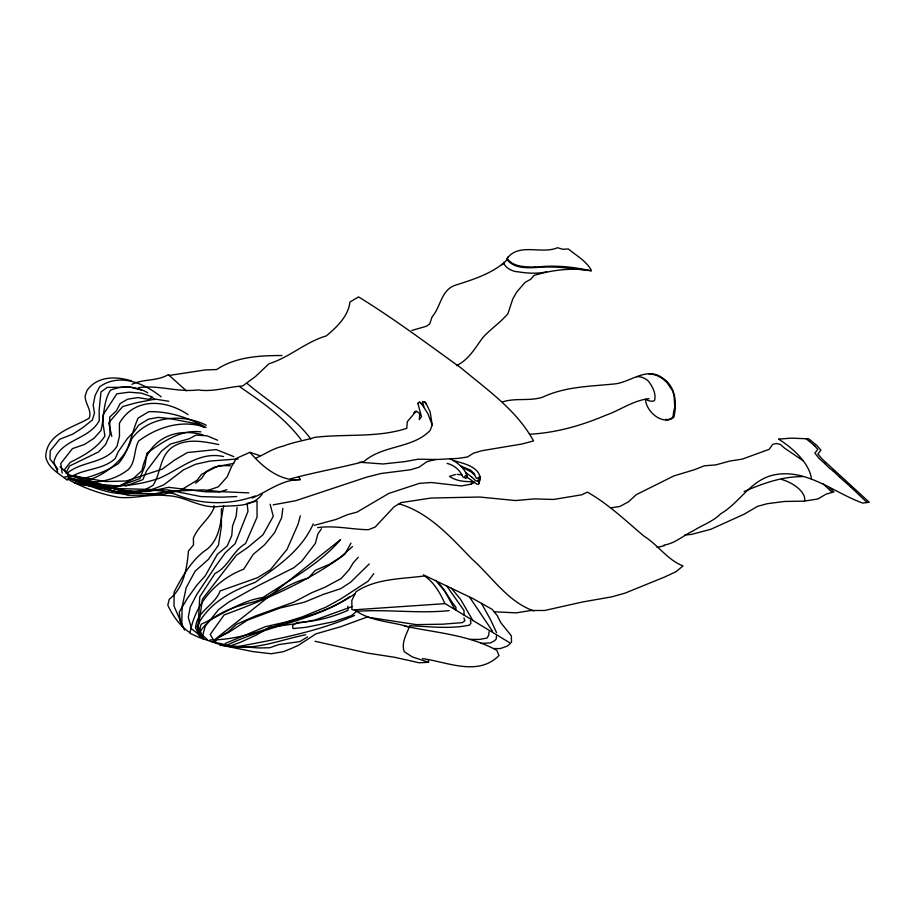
<?xml version="1.0" encoding="UTF-8"?>
<svg xmlns="http://www.w3.org/2000/svg" width="915" height="915" viewBox="0 0 915 915"><rect width="100%" height="100%" fill="white"/><g stroke="black" fill="none" stroke-linecap="round" stroke-linejoin="round"><path stroke-width="1.37" d="M203.061 638.681L203.107 633.821L205.292 626.112L218.582 609.584L228.83 602.013L257.893 585.84L293.841 567.735L301.756 561.215L315.389 543.361L317.791 534.063L321.474 528.779M455.899 610.145L455.922 607.194C448.945 599.096 445.022 588.951 437.015 581.677M496.376 636.154L496.353 638.727L494.683 640.672L490.509 642.913L481.061 643.405M181.73 626.077L182.108 606.977L186.18 587.727L195.112 571.223L208.437 559.317L218.468 545.1L221.419 526.422L221.384 508.671M489.033 631.739L488.736 635.113L487.055 638.087L479.185 639.448L470.333 639.368M673.063 417L673.589 411.967M237.111 507.493L236.093 516.46L232.582 525.816L231.758 535.55L227.309 545.866L217.255 554.421L205.303 575.764L196.839 585.2L187.472 598.216L179.283 611.975L180.381 622.292L183.56 628.205M282.849 508.408L281.637 517.718L274.557 532.77L264.481 544.928L253.306 554.273L243.722 569.176C216.18 579.607 194.804 604.083 189.977 633.363M418.121 403.458L418.292 402.497L420.111 402.245L421.918 404.018M419.573 415.204L419.333 419.665L421.472 416.588L417.903 403.561M673.6 411.933L674.778 407.106M300.337 515.831L298.004 524.387L287.081 549.309L270.451 569.702L257.504 577.708L220.149 590.941C214.819 605.478 196.462 611.048 195.57 627.919L199.847 636.657M423.874 406.672L422.593 401.468L425.567 402.406L430.119 411.807L432.223 425.029L430.13 430.45C412.562 448.75 382.813 444.816 363.758 461.675C339.557 467.92 314.829 472.289 290.718 478.785M223.718 505.835C220.424 520.749 220.275 537.688 207.808 548.668C192.207 558.974 182.68 575.718 174.193 591.913L173.999 606.05L184.464 630.046M507.997 256.966L506.578 260.386C492.785 273.333 474.016 279.281 456.185 284.942C440.927 289.414 441.099 306.628 432.052 316.899L429.741 323.91L426.482 326.22L411.853 330.441M65.994 473.044L69.494 466.044L98.546 451.93L105.545 444.61L109.994 434.522L109.697 417.126L116.491 410.663L120.185 403.538L127.62 399.203L137.868 397.568L148.676 399.317L151.73 397.865L150.552 396.595M413.912 413.294L414.918 411.395L416.577 411.19L419.207 413.134L419.848 415.364M350.971 543.11L344.863 554.318C308.263 581.425 266.517 599.336 224.083 614.96L210.233 634.404L214.59 641.884M313.262 523.837C301.504 550.373 278.023 566.053 255.148 582.375C231.632 590.941 208.426 603.099 196.977 626.558L200.511 636.2M215.048 642.284L217.862 637.721L227.881 632.036L236.47 624.339L255.697 615.864L293.715 602.184L311.626 592.771L324.676 587.384L341.135 578.554L349.072 569.759L353.293 562.805L358.234 557.304M198.486 634.633C208.3 615.898 229.676 608.235 248.88 603.099C270.302 598.742 287.15 583.164 308.332 578.143L315.332 570.308L329.251 564.429L339.945 557.555L352.527 546.552M373.789 573.625L368.173 581.128L340.746 598.97L326.083 607.091L302.419 616.836L285.938 622.017L265.361 626.695L225.204 643.462M262.182 494.1C251.957 508.385 231.987 504.988 216.786 506.681C199.379 507.916 184.59 496.022 167.182 495.678C151.284 493.654 135.523 498.618 119.568 497.486C101.416 494.409 83.368 488.027 67.333 478.888M369.26 563.926L350.605 582.237L340.574 588.734L323.43 594.361L304.34 602.219L280.059 608.006L247.405 620.187L228.807 632.322L215.334 639.127L340.574 539.644C319.369 564.372 289.883 579.71 263.062 597.449C240.222 600.903 221.716 615.074 201.083 624.247L199.436 631.327L202.146 638.681M414.312 413.374L407.301 421.724L406.775 428.312C377.357 438.01 345.447 433.664 315 437.336C304.398 440.595 293.36 442.105 282.964 446.211C272.99 448.396 265.098 454.103 256.051 458.06M67.115 473.284C82.11 460.622 105.82 463.882 117.017 446.2L119.488 436.146L119.408 423.325C134.311 397.133 165.924 399.512 188.078 414.667M670.684 418.898L673.143 416.851M356.999 611.026L351.417 615.658L333.998 621.64L305.759 627.347L293.006 628.548L292.571 625.574L296.757 622.52C314.291 621.891 331.962 617.453 347.963 610.316L347.803 606.245M195.547 483.269L201.54 478.465L206.287 471.465L213.916 467.291L233.828 463.356M349.942 596.489C330.281 610.099 306.662 616.847 283.81 623.035C259.986 631.544 235.384 640.065 209.787 639.94M355.123 593.652C317.242 620.564 268.793 624.899 227.492 644.972M456.413 365.623C468.789 359.824 475.182 347.849 482.948 337.429C490.76 328.92 500.368 322.572 507.928 313.708L512.686 299.216L516.643 292.114L525.061 282.403L530.7 279.292L533.971 275.438C552.408 269.845 572.447 267.5 591.513 270.68C586.664 261.152 576.381 255.651 568.341 248.972L562.794 249.269L557.532 247.725C541.325 254.702 519.308 242.303 507.059 258.43C513.521 267.489 525.473 266.677 535.366 267.1M307.509 636.909L299.88 641.587L278.789 644.56L269.788 647.729L258.888 647.98L230.923 645.91L212.017 641.689M501.66 264.858L504.188 263.383M744.101 491.549C762.675 483.509 782.462 476.326 802.844 476.624M85.793 481.164C106.174 474.588 125.206 459.73 131.669 438.891C148.31 416.05 182.497 413.157 206.264 425.235M354.654 615.395C317.688 631.773 277.394 639.15 237.911 646.596M131.92 384.311C143.335 378.696 157.323 381.406 168.314 374.601L186.386 390.854M368.322 616.607L340.677 626.729L315.858 633.889L298.656 645.178L291.428 648.449L283.616 651.629L271.309 653.756L253.306 651.663L222.871 645.555L198.921 637.389L190.377 633.489M252.243 498.012C268.164 491.252 282.152 479.391 300.406 479.563L298.839 477.241M125.687 486.048L142.843 479.609L146.617 470.779L161.589 450.992L170.499 444.027L189.233 438.754L195.936 435.105L207.087 435.826L217.61 440.218M352.424 606.462L315.069 619.993L294.035 623.973L269.25 627.313L256.509 634.976L239.799 642.547L230.729 645.738L220.103 645.407M259.974 455.67L249.909 452.33L236.379 458.346L231.484 466.707L227.229 476.749L218.353 486.791L206.298 490.978M668.19 419.642L670.809 418.83M664.05 545.043C675.224 543.476 683.173 535.447 693.101 530.929C702.24 525.038 712.957 521.653 720.723 513.784C739.663 502.701 750.22 480.798 772.637 475.205C805.932 467.554 833.176 492.499 862.754 503.09L869.25 502.221L821.51 458.426L817.93 453.92L820.927 450.123L816.557 445.216L808.757 438.857L791.475 438.136L778.791 439.097M226.909 489.662L219.234 492.007L205.829 491.824L168.646 487.329L149.66 491.344L124.509 491.973L75.876 476.04M305.69 634.77C279.144 640.054 252.723 651.766 224.987 645.567M455.407 474.542L449.448 476.338C456.837 481.507 465.598 481.725 474.016 481.679L471.694 484.069L461.492 485.945L431.48 482.525L419.459 483.337L388.806 493.437L357.01 512.091L347.746 514.596L336.148 519.411L314.371 525.336M435.7 459.399L426.928 461.686L419.081 467.21L410.549 469.761L380.937 473.513L366.778 477.104L295.591 500.745L273.173 504.84M471.419 476.784L475.846 480.867L479.975 480.798L479.826 479.185M657.096 547.433L664.496 545.66M79.799 479.517C93.261 476.223 106.632 471.134 118.298 463.653C129.644 451.061 131.222 433.161 138.142 418.052L148.825 411.693C168.703 411.064 188.982 417.823 206.172 427.522M502.747 401.845C515.785 397.67 529.842 401.422 542.721 397.156C565.253 386.519 590.289 386.416 614.537 383.934C630.149 382.55 646.505 366.389 662.128 377.723C675.842 386.199 677.1 403.183 673.886 417.286C662.574 425.944 646.562 411.876 645.498 399.866M255.239 495.976C229.516 505.366 200.694 504.931 175.314 494.26C159.999 489.148 144.41 489.045 129.038 493.688C107.959 495.061 88.24 485.064 68.922 477.996M649.044 398.677C633.157 400.37 620.176 410.286 605.398 415.399C581.437 425.612 555.554 432.944 529.442 434.236M168.966 375.482L205.063 369.957L216.683 369.534C235.624 356.804 259.757 355.5 281.969 355.523M357.433 611.266C387.88 609.184 418.75 613.759 449.219 610.625M611.266 507.791L619.787 506.498L628.411 501.866L636.337 494.626L673.943 475.903L694.599 469.658L704.333 465.792L715.702 464.923L729.598 461.103L742.294 459.101L769.183 449.322L772.66 444.381L776.366 443.5L780.323 444.393L784.647 448.201L803.29 460.874M534.246 267.374C551.928 264.938 570.125 266.414 587.556 270.074M317.585 527.646C334.501 525.176 351.429 529.465 368.39 529.705L375.15 527.074L394.022 506.864L400.999 502.632L431.079 498.035L479.666 497.028L515.419 500.539L534.371 498.892L553.575 499.453L581.608 494.821L587.384 492.133C608.292 503.959 625.746 520.761 644 536.179C658.034 544.883 667.275 559.774 683.002 565.928L676.013 571.703L664.873 576.919L624.785 593.229L611.815 596.832L582.386 602.013L544.677 610.477L530.814 610.477L516.209 612.867L494.111 611.769M238.22 458.93L210.015 461.034L195.467 464.282L183.4 469.944L163.785 484.893L148.745 490.829L114.741 491.447L73.989 479.574M300.406 479.563C280.207 481.942 262.331 466.684 249.909 452.33M684.74 534.978L691.214 534.463L710.875 529.27L744.352 514.093L757.563 506.327L767.285 503.707L784.407 501.466L804.011 501.123L817.85 499.007L826.051 494.134L833.942 491.938L829.516 487.729M64.771 476.932L71.439 476.589C85.152 468.457 103.361 469.807 115.313 458.426L118.149 451.884L127.517 438.342L134.116 431.64L138.737 425.109L148.287 419.23L158.215 417.377L169.55 418.567L198.807 424.148L204.125 427.499M428.346 659.532L428.609 662.288L419.162 662.78L394.72 657.302L367.235 653.058L315.069 641.278M138.623 387.628C158.615 384.826 178.116 392.546 198.006 389.916C213.229 392.272 227.595 386.873 242.612 385.97L255.502 376.511L268.953 363.758C289.495 357.41 305.679 341.89 326.255 335.942C336.731 327.25 348.386 316.121 349.942 302.041L358.566 296.906C394.079 318.695 427.328 343.823 461.206 368.07C487.455 390.053 516.781 410.183 533.537 440.961L521.95 444.015L481.885 450.706L473.284 453.268L467.508 456.985L458.243 458.392L436.261 459.524L418.235 459.193L405.082 461.595L383.076 463.974L359.321 462.224M236.745 496.571L221.293 497.165L200.9 496.593L168.36 489.971L110.406 488.358L94.474 483.944L67.836 474.656M493.826 648.552L500.162 648.609L507.31 646.104L510.57 643.268L445.468 603.82M230.374 465.724L219.017 465.563L201.575 474.347L196.965 480.364L180.164 490.531L164.162 494.054L120.997 492.808L82.727 484.172L68.659 478.282M200.854 431.88C180.369 429.341 162.596 442.025 146.789 453.28L145.085 465.495L139.881 478.556L114.306 487.947L83.906 485.213L74.424 482.846M223.523 456.562C198.967 450.969 180.141 469.384 159.221 478.271C131.897 487.581 100.822 489.239 73.532 479.174M248.8 492.888L219.692 491.607L203.279 489.868L169.264 491.286L145.725 495.141L127.906 495.278L74.916 479.654M409.543 625.734C429.455 626.455 450.077 629.36 469.681 625.048L471.031 622.898L470.39 620.484M668.499 419.608L665.72 419.367L666.029 419.894M95.469 484.001L119.019 486.094L132.481 479.288L141.997 470.562C147.624 439.989 174.182 426.687 203.13 434.934M457.065 474.336L462.018 474.805M74.252 479.803C93.101 484.687 113.002 481.565 128.409 469.464C135.855 461.812 133.727 450.157 138.577 441.064C156.934 427.374 181.342 419.47 203.668 426.87M369.614 617.488L416.279 624.636L442.826 624.19L462.247 622.635L464.843 620.77L463.939 617.899M648.586 373.686L656.272 375.127M168.795 401.285L155.15 399.1L135.706 402.932L122.736 406.535L108.713 422.787L111.824 436.432M590.987 270.84C572.939 268.392 554.845 265.956 536.533 267.5C526.491 268.038 514.116 268.495 507.185 259.654M218.754 444.564C203.576 441.522 187.06 437.942 172.981 446.737C159.462 455.796 161.154 473.135 152.954 485.419L139.675 492.693L102.114 486.746L71.427 478.133M355.489 610.316L351.932 609.664L351.818 600.446L356.061 591.731C376.214 578.28 401.445 579.126 424.594 575.912C434.145 582.638 440.344 593.103 444.862 603.66L354.437 609.802C370.758 621.697 390.716 621.296 409.268 627.05C406.237 634.896 401.182 642.993 404.213 651.663L412.288 656.924L428.609 662.288M422.433 658.617C447.595 661.934 477.653 676.837 498.972 655.575L496.902 650.416C468.72 634.736 435.677 632.791 404.647 626.089M449.906 458.758C457.18 462.315 465.163 468.16 467.119 476.601A2.756 1.361 23.6 0 1 465.987 478.019A2.756 1.361 23.6 0 1 462.693 476.635C459.971 470.024 454.034 465.083 447.115 463.39M453.371 460.497C463.23 463.413 479.128 466.353 480.409 478.831L477.012 478.568L475.709 477.413L474.405 473.856L470.642 470.161L460.588 465.941M399.009 503.845C428.975 512.503 450.866 537.322 471.923 558.985C491.938 576.725 507.642 601.704 533.777 610.911M131.291 380.857C115.862 376.076 97.367 375.974 87.039 390.373L85.141 395.966C84.912 403.744 92.289 410.332 89.155 418.201C72.662 427.923 46.196 433.413 45.75 457.02C48.266 468.32 59.052 473.478 67.252 480.158M141.368 390.053L130.502 387.217L107.204 387.411L100.959 391.975L99.129 410.4L99.232 420.648C88.984 440.207 59.624 439.097 53.825 462.075L57.622 471.66M233.885 456.665L216.203 449.574L187.449 452.536L174.708 459.982L162.344 469.086L126.384 480.958L105.66 481.576L69.677 475.251L60.035 466.753M423.416 574.872L472.838 598.536L492.144 609.344L497.234 615.623L500.86 622.76L511.371 635.891L511.508 642.536M465.666 472.46L471.58 476.921M147.818 392.844C136.712 386.153 122.324 385.158 110.406 390.236C102.88 402.28 104.31 417.183 100.993 430.507L93.982 438.331L84.283 444.541L72.434 448.613L60.745 463.505L62.231 473.135M655.826 374.967L661.842 378.078M462.395 467.348L471.282 472.026L474.405 474.965M239.89 386.908C262.022 401.971 284.805 417.995 301.046 439.635M161.177 396.858C144.09 383.202 119.556 372.542 99.552 386.885L95.114 395.429L93.17 405.139L94.485 413.042L92.369 420.008L82.796 427.648L72.765 434.145L59.578 439.337L50.234 450.821L49.959 458.884L57.908 469.315M466.787 476.967L476.807 484.138L478.465 484.287L479.128 483.029L478.156 481.233M829.745 468.389L833.233 470.939M805.898 438.651L809.581 441.476M202.158 637.137L191.601 628.857L188.284 617.328L190.228 607.102L196.542 594.807L215.963 565.733L225.33 552.717L235.121 543.704L247.965 511.359L247.119 503.341L257.024 500.974L257.081 517.112L245.552 543.567C232.662 550.922 228.327 567.025 215.036 573.442L199.767 596.832L197.857 630.973L207.213 639.528M189.531 632.437C179.74 625.746 172.866 615.795 167.8 605.25L169.241 599.256C183.881 587.899 186.969 568.272 188.444 551.013L193.523 544.883L193.385 538.237C197.983 526.251 209.627 519.171 214.202 507.299L214.019 505.583M247.313 383.591C268.69 401.799 294.024 415.993 310.757 439.074M809.42 441.35L814.659 445.754M661.556 377.884L666.909 382.424M819.543 458.895L824.85 463.573M839.718 477.241L850.573 486.814M850.47 486.711L867.168 502.587M823.328 483.989L832.032 492.281M832.787 470.573L839.593 477.127M824.678 463.413L829.253 467.977M435.746 580.282L444.976 591.605L454.995 609.596M154.681 399.729L151.936 396.79L141.345 393.141L129.072 392.18L116.846 393.839L103.052 414.895L102.972 423.13L104.893 436.032C97.036 448.361 83.162 455.99 70.261 462.269L64.382 469.83L70.306 478.694M814.281 445.388L817.838 449.379L814.876 453.131L819.131 458.472M451.404 588.196L460.622 599.394L472.895 620.61M421.598 403.709L427.911 413.729L432.223 425.029M666.738 382.23L672.708 390.991M446.554 585.737L463.951 610.419L464.111 615.12M481.45 603.362L490.463 619.512L496.616 632.723M492.464 631.144L469.441 596.935M203.725 639.036L198.361 626.741L202.512 599.028L236.39 555.222L247.359 547.765L262.994 534.783L273.265 516.346L270.142 504.245M672.639 390.842L674.069 395.772L674.778 407.198M778.654 439.166A69.574 34.255 23.6 0 1 811.479 479.277M781.444 479.38A23.504 11.575 23.6 0 1 804.457 500.951M636.634 376.728A8.681 4.278 23.6 0 1 649.661 382.893A51.103 25.163 23.6 0 1 654.591 400.267A6.359 3.134 23.6 0 1 645.773 399.283M546.575 271.835A67.733 33.352 23.6 0 1 518.496 271.858A10.522 5.181 23.6 0 1 508.603 268.667A10.522 5.181 23.6 0 1 503.788 262.296M479.46 483.131A3.603 1.773 23.6 0 1 478.476 481.53M479.483 480.741A4.598 2.265 23.6 0 1 479.323 479.117M465.621 477.802A2.848 1.395 23.6 0 1 466.799 475.674M471.362 484.149A3.157 1.556 23.6 0 1 473.684 482.857M477.847 478.373A5.09 2.505 23.6 0 1 480.501 477.001M426.379 404.236A4.804 2.368 23.6 0 1 425.075 401.971M422.57 404.968A44.995 22.154 23.6 0 1 419.619 402.177M416.245 411.453A5.65 2.779 23.6 0 1 414.083 412.882"/></g></svg>
